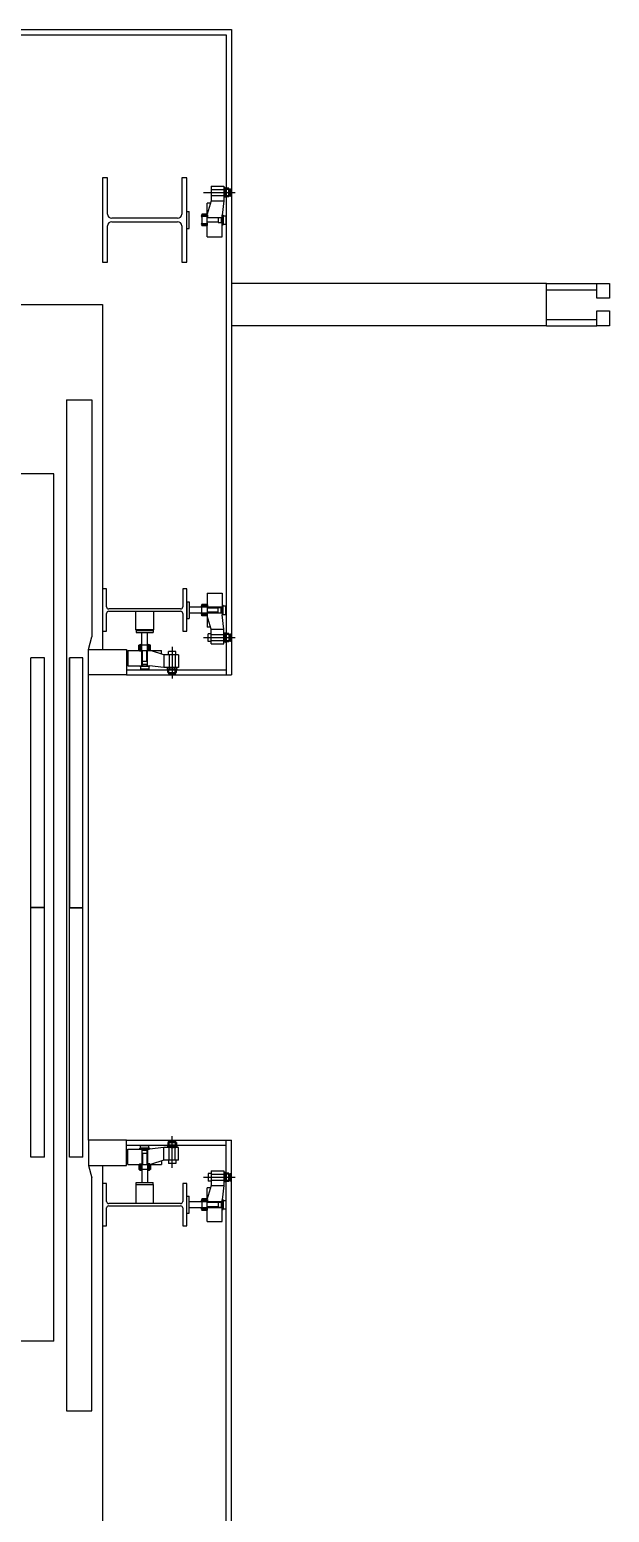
# Model space of a CAD drawing. Header units: millimetres. Extents: x -6877 to 48027, y -11108 to 34894.
# Drawn here: x 24047 to 25418, y 1682 to 5187 of the extents above; entities that cross this region are included whole.
import ezdxf

# ---------------------------------------------------------------- set-up
doc = ezdxf.new("R2010")
doc.units = ezdxf.units.MM
doc.header["$LTSCALE"] = 500
doc.layers.add('동물실', color=9, linetype='Continuous')

msp = doc.modelspace()

# ---------------------------------------------------------------- linework, layer by layer
at = {"layer": '동물실', "color": 251}
for p, q in [((21319, 5187.2), (24524, 5187.2)), ((21331, 5175.2), (24512, 5175.2)), ((24512, 5175.2, 0), (24512, 3662.2, 0)), ((24524, 5187.2, 0), (24524, 3662.2, 0)), ((24231, 4837.2), (24219, 4837.2)), ((24219, 4837.2), (24219, 4637.2)), ((24231, 4751.2), (24231, 4837.2)), ((24419, 4837.2), (24407, 4837.2)), ((24407, 4837.2), (24407, 4751.2)), ((24419, 4637.2), (24419, 4837.2)), ((24458.1, 4802.2, 0), (24532.9, 4802.2, 0)), ((24476.5, 4817.2, 0), (24476.5, 4782.2, 0)), ((24476.5, 4817.2, 0), (24506.5, 4817.2, 0)), ((24476.5, 4817.2, 0), (24506.5, 4817.2, 0)), ((24476.5, 4811.2, 0), (24476.5, 4793.2, 0)), ((24476.5, 4809.2, 0), (24506.5, 4809.2, 0)), ((24506.5, 4817.2, 0), (24506.5, 4782.2, 0)), ((24509.6, 4813.3, 0), (24507, 4813.3, 0)), ((24509.6, 4808.3, 0), (24507, 4808.3, 0)), ((24510, 4791.3, 0), (24510, 4813.3, 0)), ((24510, 4813.3, 0), (24512, 4813.3, 0)), ((24512, 4813.3, 0), (24512, 4791.3, 0)), ((24518.4, 4812.2, 0), (24512, 4812.2, 0)), ((24518.4, 4809.7, 0), (24512, 4809.7, 0)), ((24518.4, 4812.2, 0), (24518.4, 4809.7, 0)), ((24518.4, 4809.7, 0), (24521.3, 4810.5, 0)), ((24518.4, 4794.7, 0), (24518.4, 4809.7, 0)), ((24519.4, 4794.4, 0), (24519.4, 4810, 0)), ((24522.4, 4794.8, 0), (24522.4, 4809.5, 0)), ((24474.9, 4777.1, 0), (24466.5, 4777.1, 0)), ((24476.5, 4782.2, 0), (24466.6, 4750.8, 0)), ((24466.6, 4697.3, 0), (24466.6, 4777.1, 0)), ((24476.5, 4795.2, 0), (24506.5, 4795.2, 0)), ((24476.5, 4782.2, 0), (24506.5, 4782.2, 0)), ((24506.5, 4782.2, 0), (24502.6, 4748.7, 0)), ((24509.6, 4796.3, 0), (24507, 4796.3, 0)), ((24509.6, 4791.3, 0), (24507, 4791.3, 0)), ((24512, 4791.3, 0), (24510, 4791.3, 0)), ((24518.4, 4794.7, 0), (24512, 4794.7, 0)), ((24518.4, 4792.2, 0), (24512, 4792.2, 0)), ((24518.4, 4792.2, 0), (24512, 4792.2, 0)), ((24518.4, 4794.7, 0), (24521.3, 4793.8, 0)), ((24518.4, 4792.2, 0), (24518.4, 4794.7, 0)), ((24397, 4741.2), (24241, 4741.2)), ((24241, 4733.2), (24397, 4733.2)), ((24419, 4757.2), (24424, 4757.2)), ((24419, 4717.2), (24419, 4757.2)), ((24424, 4717.2), (24424, 4757.2)), ((24424, 4730.2), (24424, 4744.2)), ((24454.3, 4750.8, 0), (24454.3, 4723.6, 0)), ((24466.6, 4750.8, 0), (24454.3, 4750.8, 0)), ((24454.3, 4744.3, 0), (24454.3, 4749.8, 0)), ((24466.6, 4748.3, 0), (24454.3, 4748.3, 0)), ((24466.6, 4745.8, 0), (24454.3, 4745.8, 0)), ((24492.5, 4742.2, 0), (24466.5, 4742.2, 0)), ((24492.5, 4732.2, 0), (24466.5, 4732.2, 0)), ((24467.6, 4749.6, 0), (24466.6, 4749.6, 0)), ((24467.6, 4744.6, 0), (24466.6, 4744.6, 0)), ((24467.6, 4749.6, 0), (24467.6, 4744.6, 0)), ((24492.5, 4743.3, 0), (24492.5, 4731.3, 0)), ((24492.5, 4743.3, 0), (24499.5, 4743.3, 0)), ((24499.5, 4743.3, 0), (24499.5, 4731.3, 0)), ((24499.5, 4742.3, 0), (24502.5, 4742.3, 0)), ((24499.5, 4732.1, 0), (24502.5, 4732.1, 0)), ((24502.6, 4697.3, 0), (24502.6, 4748.7, 0)), ((24504.6, 4748.7, 0), (24502.6, 4748.7, 0)), ((24504.6, 4748.7, 0), (24504.6, 4725.7, 0)), ((24504.6, 4747.2, 0), (24510.6, 4747.2, 0)), ((24510.6, 4747.2, 0), (24510.6, 4727.2, 0)), ((24231, 4637.2), (24231, 4723.2)), ((24407, 4723.2), (24407, 4637.2)), ((24419, 4717.2), (24424, 4717.2)), ((24466.6, 4728.3, 0), (24454.3, 4728.3, 0)), ((24466.6, 4725.8, 0), (24454.3, 4725.8, 0)), ((24466.6, 4723.6, 0), (24454.3, 4723.6, 0)), ((24466.6, 4728.3, 0), (24457.6, 4728.3, 0)), ((24467.6, 4729.6, 0), (24466.6, 4729.6, 0)), ((24466.6, 4724.6, 0), (24466.6, 4729.6, 0)), ((24467.6, 4724.6, 0), (24466.6, 4724.6, 0)), ((24466.6, 4697.3, 0), (24502.6, 4697.3, 0)), ((24467.6, 4724.6, 0), (24467.6, 4729.6, 0)), ((24492.5, 4731.3, 0), (24499.5, 4731.3, 0)), ((24502.6, 4725.7, 0), (24504.6, 4725.7, 0)), ((24504.6, 4727.2, 0), (24510.6, 4727.2, 0)), ((24219, 4637.2), (24231, 4637.2)), ((24407, 4637.2), (24419, 4637.2)), ((25269, 4587.2), (24524, 4587.2)), ((25268.5, 4572.2), (25387.8, 4572.2)), ((25269, 4487.2), (25269, 4587.2)), ((25269, 4587.2), (25387.8, 4587.2)), ((25269, 4587.2), (25387.8, 4587.2)), ((25269, 4572.2), (25387.8, 4572.2)), ((25387.8, 4552.2), (25387.8, 4587.2)), ((25387.8, 4587.2), (25417.8, 4587.2)), ((25387.8, 4552.2), (25387.8, 4587.2)), ((25387.8, 4587.2), (25417.8, 4587.2)), ((25417.8, 4587.2), (25417.8, 4552.2)), ((25417.8, 4587.2), (25417.8, 4552.2)), ((21969, 4537.2), (24219, 4537.2)), ((24219, 4537.2), (24219, 3722.2)), ((25417.8, 4552.2), (25387.8, 4552.2)), ((25417.8, 4552.2), (25387.8, 4552.2)), ((25387.8, 4487.2), (25387.8, 4522.2)), ((25387.8, 4522.2), (25417.8, 4522.2)), ((25387.8, 4487.2), (25387.8, 4522.2)), ((25387.8, 4522.2), (25417.8, 4522.2)), ((25417.8, 4522.2), (25417.8, 4487.2)), ((25417.8, 4522.2), (25417.8, 4487.2)), ((25269, 4487.2), (24524, 4487.2)), ((25268.5, 4502.2), (25387.8, 4502.2)), ((25269, 4502.2), (25387.8, 4502.2)), ((25269, 4487.2), (25387.8, 4487.2)), ((25269, 4487.2), (25387.8, 4487.2)), ((25417.8, 4487.2), (25387.8, 4487.2)), ((25417.8, 4487.2), (25387.8, 4487.2)), ((24134, 4312.2), (24134, 1922.2)), ((24134, 4312.2), (24194, 4312.2)), ((24194, 4312.2), (24194, 3751.6)), ((24104, 4137.2), (23150, 4137.2)), ((24104, 2087.2), (24104, 4137.2)), ((24229, 3865), (24219, 3865)), ((24219, 3865), (24219, 3765)), ((24229, 3822.7), (24229, 3865)), ((24419, 3865), (24409, 3865)), ((24409, 3865), (24409, 3822.7)), ((24419, 3765), (24419, 3865)), ((24419, 3835, 0), (24424, 3835, 0)), ((24419, 3835, 0), (24419, 3795, 0)), ((24424, 3835, 0), (24424, 3795, 0)), ((24502.5, 3822, 0), (24424, 3822, 0)), ((24424, 3822, 0), (24424, 3808, 0)), ((24454.3, 3801.4, 0), (24454.3, 3828.6, 0)), ((24466.6, 3828.6, 0), (24454.3, 3828.6, 0)), ((24466.6, 3826.4, 0), (24454.3, 3826.4, 0)), ((24466.6, 3823.9, 0), (24454.3, 3823.9, 0)), ((24466.6, 3823.9, 0), (24457.6, 3823.9, 0)), ((24466.6, 3854.9, 0), (24466.6, 3775.1, 0)), ((24466.6, 3854.9, 0), (24502.6, 3854.9, 0)), ((24467.6, 3827.6, 0), (24466.6, 3827.6, 0)), ((24466.6, 3827.6, 0), (24466.6, 3822.6, 0)), ((24467.6, 3822.6, 0), (24466.6, 3822.6, 0)), ((24467.6, 3827.6, 0), (24467.6, 3822.6, 0)), ((24492.5, 3808.9, 0), (24492.5, 3820.9, 0)), ((24492.5, 3820.9, 0), (24499.5, 3820.9, 0)), ((24499.5, 3808.9, 0), (24499.5, 3820.9, 0)), ((24502.6, 3854.9, 0), (24502.6, 3803.5, 0)), ((24502.6, 3826.5, 0), (24504.6, 3826.5, 0)), ((24504.6, 3803.5, 0), (24504.6, 3826.5, 0)), ((24504.6, 3825, 0), (24510.6, 3825, 0)), ((24510.6, 3805, 0), (24510.6, 3825, 0)), ((24229, 3765), (24229, 3807.2)), ((24404, 3817.7), (24234, 3817.7)), ((24234, 3812.2), (24404, 3812.2)), ((24298, 3768.2, 0), (24298, 3812.2, 0)), ((24340, 3812.2, 0), (24340, 3768.2, 0)), ((24409, 3807.2), (24409, 3765)), ((24419, 3795, 0), (24424, 3795, 0)), ((24502.5, 3808, 0), (24424, 3808, 0)), ((24454.3, 3807.9, 0), (24454.3, 3802.4, 0)), ((24466.6, 3806.4, 0), (24454.3, 3806.4, 0)), ((24466.6, 3803.9, 0), (24454.3, 3803.9, 0)), ((24466.6, 3801.4, 0), (24454.3, 3801.4, 0)), ((24492.5, 3820, 0), (24466.5, 3820, 0)), ((24492.5, 3810, 0), (24466.5, 3810, 0)), ((24467.6, 3807.6, 0), (24466.6, 3807.6, 0)), ((24467.6, 3802.6, 0), (24466.6, 3802.6, 0)), ((24476.5, 3770, 0), (24466.6, 3801.4, 0)), ((24467.6, 3802.6, 0), (24467.6, 3807.6, 0)), ((24492.5, 3808.9, 0), (24499.5, 3808.9, 0)), ((24499.5, 3820.1, 0), (24502.5, 3820.1, 0)), ((24499.5, 3809.9, 0), (24502.5, 3809.9, 0)), ((24506.5, 3770, 0), (24502.6, 3803.5, 0)), ((24504.6, 3803.5, 0), (24502.6, 3803.5, 0)), ((24504.6, 3805, 0), (24510.6, 3805, 0)), ((24186, 3722.2), (24194, 3751.6)), ((24186, 3722.2), (24194, 3751.6)), ((24219, 3765), (24229, 3765)), ((24298, 3768.2, 0), (24299, 3767.2, 0)), ((24340, 3768.2, 0), (24298, 3768.2, 0)), ((24299, 3767.2, 0), (24299, 3762.2, 0)), ((24299, 3767.2, 0), (24339, 3767.2, 0)), ((24299, 3762.2, 0), (24339, 3762.2, 0)), ((24312, 3683.7, 0), (24312, 3762.2, 0)), ((24312, 3762.2, 0), (24326, 3762.2, 0)), ((24326, 3683.7, 0), (24326, 3762.2, 0)), ((24339, 3767.2, 0), (24340, 3768.2, 0)), ((24339, 3767.2, 0), (24339, 3762.2, 0)), ((24409, 3765), (24419, 3765)), ((24474.9, 3775.1, 0), (24466.5, 3775.1, 0)), ((24468.8, 3741, 0), (24468.8, 3759, 0)), ((24476.5, 3759, 0), (24468.8, 3759, 0)), ((24476.5, 3735, 0), (24476.5, 3770, 0)), ((24476.5, 3770, 0), (24506.5, 3770, 0)), ((24476.5, 3741, 0), (24476.5, 3759, 0)), ((24476.5, 3757, 0), (24506.5, 3757, 0)), ((24506.5, 3735, 0), (24506.5, 3770, 0)), ((24509.6, 3760.9, 0), (24507, 3760.9, 0)), ((24509.6, 3755.9, 0), (24507, 3755.9, 0)), ((24510, 3760.9, 0), (24510, 3738.9, 0)), ((24512, 3760.9, 0), (24510, 3760.9, 0)), ((24512, 3738.9, 0), (24512, 3760.9, 0)), ((24518.4, 3760, 0), (24512, 3760, 0)), ((24518.4, 3760, 0), (24512, 3760, 0)), ((24518.4, 3757.5, 0), (24512, 3757.5, 0)), ((24518.4, 3760, 0), (24518.4, 3757.5, 0)), ((24518.4, 3757.5, 0), (24521.3, 3758.4, 0)), ((24518.4, 3757.5, 0), (24518.4, 3742.5, 0)), ((24519.4, 3757.8, 0), (24519.4, 3742.2, 0)), ((24522.4, 3757.4, 0), (24522.4, 3742.7, 0)), ((24186, 3722.2), (24276, 3722.2)), ((24186, 3662.2), (24186, 3722.2)), ((24276, 3722.2), (24276, 3662.2)), ((24279.1, 3719.7, 0), (24358.9, 3719.7, 0)), ((24279.1, 3719.7, 0), (24279.1, 3683.7, 0)), ((24332.6, 3731.9, 0), (24305.4, 3731.9, 0)), ((24305.4, 3719.6, 0), (24305.4, 3731.9, 0)), ((24306.4, 3718.7, 0), (24306.4, 3719.7, 0)), ((24306.4, 3719.7, 0), (24311.4, 3719.7, 0)), ((24306.4, 3718.7, 0), (24311.4, 3718.7, 0)), ((24307.7, 3719.7, 0), (24307.7, 3731.9, 0)), ((24310.2, 3719.7, 0), (24310.2, 3731.9, 0)), ((24310.2, 3719.7, 0), (24310.2, 3728.6, 0)), ((24311.4, 3718.7, 0), (24311.4, 3719.7, 0)), ((24314, 3693.7, 0), (24314, 3719.7, 0)), ((24324, 3693.7, 0), (24324, 3719.7, 0)), ((24326.2, 3731.9, 0), (24331.7, 3731.9, 0)), ((24326.4, 3718.7, 0), (24326.4, 3719.7, 0)), ((24331.4, 3718.7, 0), (24326.4, 3718.7, 0)), ((24327.7, 3719.7, 0), (24327.7, 3731.9, 0)), ((24330.2, 3719.7, 0), (24330.2, 3731.9, 0)), ((24331.4, 3718.7, 0), (24331.4, 3719.7, 0)), ((24332.6, 3719.6, 0), (24332.6, 3731.9, 0)), ((24364, 3709.7, 0), (24332.6, 3719.7, 0)), ((24358.9, 3711.3, 0), (24358.9, 3719.7, 0)), ((24393, 3717.4, 0), (24375, 3717.4, 0)), ((24375, 3709.7, 0), (24375, 3717.4, 0)), ((24384, 3728.1, 0), (24384, 3653.3, 0)), ((24393, 3709.7, 0), (24393, 3717.4, 0)), ((24458.1, 3750, 0), (24532.9, 3750, 0)), ((24476.5, 3741, 0), (24468.8, 3741, 0)), ((24476.5, 3743, 0), (24506.5, 3743, 0)), ((24476.5, 3735, 0), (24506.5, 3735, 0)), ((24476.5, 3735, 0), (24506.5, 3735, 0)), ((24509.6, 3743.9, 0), (24507, 3743.9, 0)), ((24509.6, 3738.9, 0), (24507, 3738.9, 0)), ((24510, 3738.9, 0), (24512, 3738.9, 0)), ((24518.4, 3742.5, 0), (24512, 3742.5, 0)), ((24518.4, 3740, 0), (24512, 3740, 0)), ((24518.4, 3742.5, 0), (24521.3, 3741.7, 0)), ((24518.4, 3740, 0), (24518.4, 3742.5, 0)), ((24050, 3112.6), (24050, 3702.5)), ((24082, 3702.5), (24050, 3702.5)), ((24082, 3112.6), (24082, 3702.5)), ((24141, 3702.2), (24141, 3112.2)), ((24141, 3112.4), (24141, 3702.2)), ((24173, 3702.2), (24141, 3702.2)), ((24173, 3112.4), (24173, 3702.2)), ((24279.1, 3683.7, 0), (24330.5, 3683.7, 0)), ((24307.5, 3683.7, 0), (24307.5, 3681.7, 0)), ((24330.5, 3681.7, 0), (24307.5, 3681.7, 0)), ((24309, 3681.7, 0), (24309, 3675.7, 0)), ((24325.1, 3693.7, 0), (24313.1, 3693.7, 0)), ((24313.1, 3693.7, 0), (24313.1, 3686.7, 0)), ((24325.1, 3686.7, 0), (24313.1, 3686.7, 0)), ((24313.9, 3686.7, 0), (24313.9, 3683.7, 0)), ((24324.1, 3686.7, 0), (24324.1, 3683.7, 0)), ((24325.1, 3693.7, 0), (24325.1, 3686.7, 0)), ((24329, 3681.7, 0), (24329, 3675.7, 0)), ((24364, 3679.7, 0), (24330.5, 3683.7, 0)), ((24330.5, 3681.7, 0), (24330.5, 3683.7, 0)), ((24399, 3709.7, 0), (24364, 3709.7, 0)), ((24364, 3709.7, 0), (24364, 3679.7, 0)), ((24393, 3709.7, 0), (24375, 3709.7, 0)), ((24377, 3709.7, 0), (24377, 3679.7, 0)), ((24391, 3709.7, 0), (24391, 3679.7, 0)), ((24399, 3709.7, 0), (24399, 3679.7, 0)), ((24399, 3709.7, 0), (24399, 3679.7, 0)), ((24186, 2562.2), (24186, 3662.2)), ((24276, 3662.2), (24186, 3662.2)), ((24276, 3674.2, 0), (24512, 3674.2, 0)), ((24276, 3662.2, 0), (24524, 3662.2, 0)), ((24329, 3675.7, 0), (24309, 3675.7, 0)), ((24399, 3679.7, 0), (24364, 3679.7, 0)), ((24373.1, 3676.6, 0), (24373.1, 3679.2, 0)), ((24373.1, 3676.2, 0), (24395.1, 3676.2, 0)), ((24373.1, 3674.2, 0), (24373.1, 3676.2, 0)), ((24395.1, 3674.2, 0), (24373.1, 3674.2, 0)), ((24374, 3667.8, 0), (24374, 3674.2, 0)), ((24374, 3667.8, 0), (24374, 3674.2, 0)), ((24374, 3667.8, 0), (24376.5, 3667.8, 0)), ((24376.5, 3667.8, 0), (24375.6, 3665, 0)), ((24376.2, 3666.8, 0), (24391.8, 3666.8, 0)), ((24376.5, 3667.8, 0), (24376.5, 3674.2, 0)), ((24376.5, 3667.8, 0), (24391.5, 3667.8, 0)), ((24376.6, 3663.8, 0), (24391.3, 3663.8, 0)), ((24378.1, 3676.6, 0), (24378.1, 3679.3, 0)), ((24390.1, 3676.6, 0), (24390.1, 3679.3, 0)), ((24391.5, 3667.8, 0), (24391.5, 3674.2, 0)), ((24391.5, 3667.8, 0), (24392.3, 3665, 0)), ((24394, 3667.8, 0), (24391.5, 3667.8, 0)), ((24394, 3667.8, 0), (24394, 3674.2, 0)), ((24395.1, 3676.7, 0), (24395.1, 3679.2, 0)), ((24395.1, 3676.2, 0), (24395.1, 3674.2, 0)), ((24050, 3112.6), (24082, 3112.6)), ((24050, 2522), (24050, 3111.8)), ((24050, 3111.8), (24082, 3111.8)), ((24082, 2522), (24082, 3111.8)), ((24140.9, 3112.4), (24173, 3112.4)), ((24140.9, 3111.6), (24173, 3111.6)), ((24141, 2521.7), (24141, 3111.6)), ((24173, 2521.7), (24173, 3111.6)), ((24276, 2562.2), (24186, 2562.2)), ((24186, 2562.2), (24186, 2502.2)), ((24276, 2562.2, 0), (24524, 2562.2, 0)), ((24276, 2502.2), (24276, 2562.2)), ((24376.5, 2556.6, 0), (24375.6, 2559.5, 0)), ((24376.6, 2560.6, 0), (24391.3, 2560.6, 0)), ((24384, 2496.3, 0), (24384, 2571.1, 0)), ((24391.5, 2556.6, 0), (24392.3, 2559.5, 0)), ((24512, 412.2), (24512, 2562.2, 0)), ((24524, 412.2, 0), (24524, 2562.2, 0)), ((24276, 2550.2, 0), (24512, 2550.2, 0)), ((24279.1, 2540.8, 0), (24330.5, 2540.8, 0)), ((24279.1, 2504.7, 0), (24279.1, 2540.8, 0)), ((24330.5, 2542.8, 0), (24307.5, 2542.8, 0)), ((24307.5, 2540.8, 0), (24307.5, 2542.8, 0)), ((24329, 2548.8, 0), (24309, 2548.8, 0)), ((24309, 2542.8, 0), (24309, 2548.8, 0)), ((24312, 2540.7, 0), (24312, 2462.2, 0)), ((24313.1, 2530.7, 0), (24313.1, 2537.7, 0)), ((24325.1, 2537.7, 0), (24313.1, 2537.7, 0)), ((24325.1, 2530.7, 0), (24313.1, 2530.7, 0)), ((24313.9, 2537.7, 0), (24313.9, 2540.7, 0)), ((24314, 2530.7, 0), (24314, 2504.7, 0)), ((24324, 2530.7, 0), (24324, 2504.7, 0)), ((24324.1, 2537.7, 0), (24324.1, 2540.7, 0)), ((24325.1, 2530.7, 0), (24325.1, 2537.7, 0)), ((24326, 2540.7, 0), (24326, 2462.2, 0)), ((24329, 2542.8, 0), (24329, 2548.8, 0)), ((24364, 2544.7, 0), (24330.5, 2540.8, 0)), ((24330.5, 2542.8, 0), (24330.5, 2540.8, 0)), ((24399, 2544.7, 0), (24364, 2544.7, 0)), ((24364, 2514.7, 0), (24364, 2544.7, 0)), ((24395.1, 2550.2, 0), (24373.1, 2550.2, 0)), ((24373.1, 2550.2, 0), (24373.1, 2548.2, 0)), ((24373.1, 2548.2, 0), (24395.1, 2548.2, 0)), ((24373.1, 2547.8, 0), (24373.1, 2545.2, 0)), ((24374, 2556.6, 0), (24374, 2550.2, 0)), ((24374, 2556.6, 0), (24374, 2550.2, 0)), ((24374, 2556.6, 0), (24376.5, 2556.6, 0)), ((24376.2, 2557.6, 0), (24391.8, 2557.6, 0)), ((24376.5, 2556.6, 0), (24376.5, 2550.2, 0)), ((24376.5, 2556.6, 0), (24391.5, 2556.6, 0)), ((24377, 2514.7, 0), (24377, 2544.7, 0)), ((24378.1, 2547.8, 0), (24378.1, 2545.1, 0)), ((24390.1, 2547.8, 0), (24390.1, 2545.1, 0)), ((24391, 2514.7, 0), (24391, 2544.7, 0)), ((24391.5, 2556.6, 0), (24391.5, 2550.2, 0)), ((24394, 2556.6, 0), (24391.5, 2556.6, 0)), ((24394, 2556.6, 0), (24394, 2550.2, 0)), ((24395.1, 2548.2, 0), (24395.1, 2550.2, 0)), ((24395.1, 2547.7, 0), (24395.1, 2545.2, 0)), ((24399, 2514.7, 0), (24399, 2544.7, 0)), ((24399, 2514.7, 0), (24399, 2544.7, 0)), ((24082, 2522), (24050, 2522)), ((24173, 2521.7), (24141, 2521.7)), ((24186, 2502.2), (24194, 2472.8)), ((24186, 2502.2), (24194, 2472.8)), ((24186, 2502.2), (24276, 2502.2)), ((24219, 2502.2), (24219, 472.2)), ((24279.1, 2504.7, 0), (24358.9, 2504.7, 0)), ((24305.4, 2504.8, 0), (24305.4, 2492.5, 0)), ((24332.6, 2492.5, 0), (24305.4, 2492.5, 0)), ((24306.4, 2505.7, 0), (24306.4, 2504.7, 0)), ((24306.4, 2505.7, 0), (24311.4, 2505.7, 0)), ((24306.4, 2504.7, 0), (24311.4, 2504.7, 0)), ((24307.7, 2504.7, 0), (24307.7, 2492.5, 0)), ((24310.2, 2504.7, 0), (24310.2, 2492.5, 0)), ((24310.2, 2504.7, 0), (24310.2, 2495.8, 0)), ((24311.4, 2505.7, 0), (24311.4, 2504.7, 0)), ((24326.2, 2492.5, 0), (24331.7, 2492.5, 0)), ((24331.4, 2505.7, 0), (24326.4, 2505.7, 0)), ((24326.4, 2505.7, 0), (24326.4, 2504.7, 0)), ((24327.7, 2504.7, 0), (24327.7, 2492.5, 0)), ((24330.2, 2504.7, 0), (24330.2, 2492.5, 0)), ((24331.4, 2505.7, 0), (24331.4, 2504.7, 0)), ((24364, 2514.7, 0), (24332.6, 2504.7, 0)), ((24332.6, 2504.8, 0), (24332.6, 2492.5, 0)), ((24358.9, 2513.1, 0), (24358.9, 2504.7, 0)), ((24399, 2514.7, 0), (24364, 2514.7, 0)), ((24393, 2514.7, 0), (24375, 2514.7, 0)), ((24375, 2514.7, 0), (24375, 2507, 0)), ((24393, 2507, 0), (24375, 2507, 0)), ((24393, 2514.7, 0), (24393, 2507, 0)), ((24476.5, 2489.4, 0), (24476.5, 2454.5, 0)), ((24476.5, 2489.4, 0), (24506.5, 2489.4, 0)), ((24476.5, 2489.4, 0), (24506.5, 2489.4, 0)), ((24506.5, 2489.4, 0), (24506.5, 2454.5, 0)), ((24194, 1922.2), (24194, 2472.8)), ((24229, 2459.5, 0), (24219, 2459.5, 0)), ((24219, 2459.5, 0), (24219, 2359.5, 0)), ((24229, 2417.2, 0), (24229, 2459.5, 0)), ((24298, 2456.2, 0), (24299, 2457.2, 0)), ((24298, 2456.2, 0), (24298, 2412.2, 0)), ((24340, 2456.2, 0), (24298, 2456.2, 0)), ((24299, 2457.2, 0), (24299, 2462.2, 0)), ((24299, 2462.2, 0), (24339, 2462.2, 0)), ((24299, 2457.2, 0), (24339, 2457.2, 0)), ((24312, 2462.2, 0), (24326, 2462.2, 0)), ((24339, 2457.2, 0), (24339, 2462.2, 0)), ((24339, 2457.2, 0), (24340, 2456.2, 0)), ((24340, 2412.2, 0), (24340, 2456.2, 0)), ((24419, 2459.5, 0), (24409, 2459.5, 0)), ((24409, 2459.5, 0), (24409, 2417.2, 0)), ((24419, 2359.5, 0), (24419, 2459.5, 0)), ((24458.1, 2474.4, 0), (24532.9, 2474.4, 0)), ((24476.5, 2454.5, 0), (24466.6, 2423, 0)), ((24468.8, 2483.4, 0), (24468.8, 2465.4, 0)), ((24476.5, 2483.4, 0), (24468.8, 2483.4, 0)), ((24476.5, 2465.4, 0), (24468.8, 2465.4, 0)), ((24476.5, 2483.4, 0), (24476.5, 2465.4, 0)), ((24476.5, 2481.4, 0), (24506.5, 2481.4, 0)), ((24476.5, 2467.4, 0), (24506.5, 2467.4, 0)), ((24476.5, 2454.5, 0), (24506.5, 2454.5, 0)), ((24506.5, 2454.5, 0), (24502.6, 2420.9, 0)), ((24509.6, 2485.5, 0), (24507, 2485.5, 0)), ((24509.6, 2480.5, 0), (24507, 2480.5, 0)), ((24509.6, 2468.5, 0), (24507, 2468.5, 0)), ((24509.6, 2463.5, 0), (24507, 2463.5, 0)), ((24510, 2463.5, 0), (24510, 2485.5, 0)), ((24510, 2485.5, 0), (24512, 2485.5, 0)), ((24512, 2463.5, 0), (24510, 2463.5, 0)), ((24512, 2485.5, 0), (24512, 2463.5, 0)), ((24518.4, 2484.4, 0), (24512, 2484.4, 0)), ((24518.4, 2481.9, 0), (24512, 2481.9, 0)), ((24518.4, 2466.9, 0), (24512, 2466.9, 0)), ((24518.4, 2464.4, 0), (24512, 2464.4, 0)), ((24518.4, 2464.4, 0), (24512, 2464.4, 0)), ((24518.4, 2484.4, 0), (24518.4, 2481.9, 0)), ((24518.4, 2481.9, 0), (24521.3, 2482.7, 0)), ((24518.4, 2466.9, 0), (24518.4, 2481.9, 0)), ((24518.4, 2466.9, 0), (24521.3, 2466, 0)), ((24518.4, 2464.4, 0), (24518.4, 2466.9, 0)), ((24519.4, 2466.6, 0), (24519.4, 2482.2, 0)), ((24522.4, 2467, 0), (24522.4, 2481.7, 0)), ((24419, 2429.4, 0), (24424, 2429.4, 0)), ((24419, 2389.4, 0), (24419, 2429.4, 0)), ((24424, 2389.4, 0), (24424, 2429.4, 0)), ((24454.3, 2423, 0), (24454.3, 2395.8, 0)), ((24466.6, 2423, 0), (24454.3, 2423, 0)), ((24454.3, 2416.6, 0), (24454.3, 2422.1, 0)), ((24466.6, 2420.6, 0), (24454.3, 2420.6, 0)), ((24474.9, 2449.3, 0), (24466.5, 2449.3, 0)), ((24466.6, 2369.6, 0), (24466.6, 2449.3, 0)), ((24467.6, 2421.8, 0), (24466.6, 2421.8, 0)), ((24467.6, 2421.8, 0), (24467.6, 2416.8, 0)), ((24502.6, 2369.6, 0), (24502.6, 2420.9, 0)), ((24504.6, 2420.9, 0), (24502.6, 2420.9, 0)), ((24504.6, 2420.9, 0), (24504.6, 2398, 0)), ((24504.6, 2419.4, 0), (24510.6, 2419.4, 0)), ((24510.6, 2419.5, 0), (24510.6, 2399.5, 0)), ((24229, 2359.5, 0), (24229, 2401.7, 0)), ((24404, 2412.2, 0), (24234, 2412.2, 0)), ((24234, 2406.7, 0), (24404, 2406.7, 0)), ((24409, 2401.7, 0), (24409, 2359.5, 0)), ((24419, 2389.4, 0), (24424, 2389.4, 0)), ((24502.5, 2416.4, 0), (24424, 2416.4, 0)), ((24424, 2402.4, 0), (24424, 2416.4, 0)), ((24502.5, 2402.4, 0), (24424, 2402.4, 0)), ((24466.6, 2418.1, 0), (24454.3, 2418.1, 0)), ((24466.6, 2400.6, 0), (24454.3, 2400.6, 0)), ((24466.6, 2398.1, 0), (24454.3, 2398.1, 0)), ((24466.6, 2395.8, 0), (24454.3, 2395.8, 0)), ((24466.6, 2400.6, 0), (24457.6, 2400.6, 0)), ((24492.5, 2414.4, 0), (24466.5, 2414.4, 0)), ((24492.5, 2404.4, 0), (24466.5, 2404.4, 0)), ((24467.6, 2416.8, 0), (24466.6, 2416.8, 0)), ((24467.6, 2401.8, 0), (24466.6, 2401.8, 0)), ((24466.6, 2396.8, 0), (24466.6, 2401.8, 0)), ((24467.6, 2396.8, 0), (24466.6, 2396.8, 0)), ((24467.6, 2396.8, 0), (24467.6, 2401.8, 0)), ((24492.5, 2415.5, 0), (24492.5, 2403.5, 0)), ((24492.5, 2415.5, 0), (24499.5, 2415.5, 0)), ((24492.5, 2403.5, 0), (24499.5, 2403.5, 0)), ((24499.5, 2415.5, 0), (24499.5, 2403.5, 0)), ((24499.5, 2414.5, 0), (24502.5, 2414.5, 0)), ((24499.5, 2404.3, 0), (24502.5, 2404.3, 0)), ((24502.6, 2398, 0), (24504.6, 2398, 0)), ((24504.6, 2399.5, 0), (24510.6, 2399.5, 0)), ((24219, 2359.5, 0), (24229, 2359.5, 0)), ((24409, 2359.5, 0), (24419, 2359.5, 0)), ((24466.6, 2369.6, 0), (24502.6, 2369.6, 0)), ((24104, 2087.2), (23150, 2087.2)), ((24134, 1922.2), (24194, 1922.2))]:
    msp.add_line(p, q, dxfattribs=at)
for centre, radius, start, end in [((24513.5, 4810.7, 0), 6.96, 158.6319, 200.7296), ((24548, 4802.3, 0), 41.4, 171.6762, 188.3238), ((24503.1, 4810.7, 0), 6.96, 339.2704, 21.3681), ((24468.6, 4802.3, 0), 41.4, 351.7015, 8.349), ((24521.4, 4809.5, 0), 1, 360, 98.1301), ((24513.5, 4793.8, 0), 6.96, 158.9508, 201.0492), ((24503.1, 4793.8, 0), 6.96, 338.9508, 21.0492), ((24521.4, 4794.8, 0), 1, 261.8699, 360), ((24241, 4751.2), 10, 180, 270), ((24241, 4723.2), 10, 90, 180), ((24397, 4751.2), 10, 270, 0), ((24397, 4723.2), 10, 0, 90), ((24455.8, 4747.1, 0), 3.16, 119.6168, 240.3832), ((24455.8, 4727.1, 0), 3.16, 119.6168, 240.3832), ((24234, 3822.7), 5, 180, 270), ((24404, 3822.7), 5, 270, 0), ((24455.8, 3825.1, 0), 3.16, 119.6168, 240.3832), ((24234, 3807.2), 5, 90, 180), ((24404, 3807.2), 5, 0, 90), ((24455.8, 3805.1, 0), 3.16, 119.6168, 240.3832), ((24513.5, 3758.4, 0), 6.96, 158.9508, 201.0492), ((24548, 3749.9, 0), 41.4, 171.6762, 188.3238), ((24503.1, 3758.4, 0), 6.96, 338.9508, 21.0492), ((24468.6, 3749.9, 0), 41.4, 351.651, 8.2985), ((24521.4, 3757.4, 0), 1, 0, 98.1301), ((24308.9, 3730.4, 0), 3.16, 29.6168, 150.3832), ((24328.9, 3730.4, 0), 3.16, 29.6168, 150.3832), ((24513.5, 3741.5, 0), 6.96, 159.2704, 201.3681), ((24503.1, 3741.5, 0), 6.96, 338.6319, 20.7296), ((24521.4, 3742.7, 0), 1, 261.8699, 0), ((24375.6, 3672.7, 0), 6.96, 68.9508, 111.0492), ((24375.6, 3683.1, 0), 6.96, 248.9508, 291.0492), ((24376.6, 3664.8, 0), 1, 171.8699, 270), ((24384.1, 3638.3, 0), 41.4, 81.6762, 98.3238), ((24384.1, 3717.7, 0), 41.4, 261.7015, 278.349), ((24392.6, 3672.8, 0), 6.96, 68.6319, 110.7296), ((24392.6, 3683.2, 0), 6.96, 249.2704, 291.3681), ((24391.3, 3664.8, 0), 1, 270, 8.1301), ((24376.6, 2559.6, 0), 1, 90, 188.1301), ((24391.3, 2559.6, 0), 1, 351.8699, 90), ((24375.6, 2541.3, 0), 6.96, 68.9508, 111.0492), ((24375.6, 2551.7, 0), 6.96, 248.9508, 291.0492), ((24384.1, 2506.8, 0), 41.4, 81.651, 98.2985), ((24384.1, 2586.2, 0), 41.4, 261.6762, 278.3238), ((24392.6, 2541.3, 0), 6.96, 68.6319, 110.7296), ((24392.6, 2551.7, 0), 6.96, 249.2704, 291.3681), ((24308.9, 2494, 0), 3.16, 209.6168, 330.3832), ((24328.9, 2494, 0), 3.16, 209.6168, 330.3832), ((24513.5, 2483, 0), 6.96, 158.6319, 200.7296), ((24548, 2474.5, 0), 41.4, 171.6762, 188.3238), ((24513.5, 2466, 0), 6.96, 158.9508, 201.0492), ((24503.1, 2483, 0), 6.96, 339.2704, 21.3681), ((24468.6, 2474.5, 0), 41.4, 351.7015, 8.349), ((24503.1, 2466, 0), 6.96, 338.9508, 21.0492), ((24521.4, 2481.7, 0), 1, 360, 98.1301), ((24521.4, 2467, 0), 1, 261.8699, 360), ((24455.8, 2419.3, 0), 3.16, 119.6168, 240.3832), ((24234, 2417.2, 0), 5, 180, 270), ((24234, 2401.7, 0), 5, 90, 180), ((24404, 2417.2, 0), 5, 270, 0), ((24404, 2401.7, 0), 5, 0, 90), ((24455.8, 2399.3, 0), 3.16, 119.6168, 240.3832)]:
    msp.add_arc(centre, radius, start, end, dxfattribs=at)

doc.saveas('drawing.dxf')
